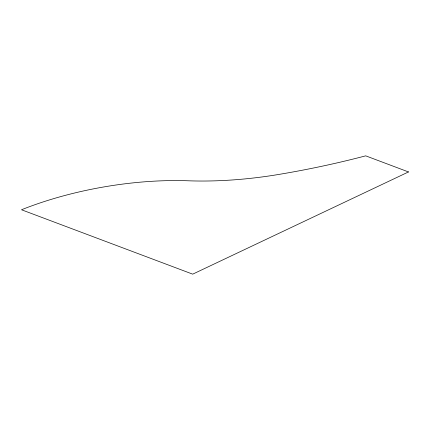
<?xml version="1.0" encoding="UTF-8"?>
<svg xmlns="http://www.w3.org/2000/svg" width="430" height="430" viewBox="0 0 430 430"><rect width="100%" height="100%" fill="white"/><g stroke="black" fill="none" stroke-linecap="round" stroke-linejoin="round"><path stroke-width="0.64" d="M408.5 171.941L192.71 274.157L21.5 209.759A182.669 73.718 -9.9 0 1 188.249 180.788A201.514 81.318 -9.9 0 0 278.253 174.526A398.352 160.755 -9.9 0 0 365.699 155.843L408.5 171.941"/></g></svg>
